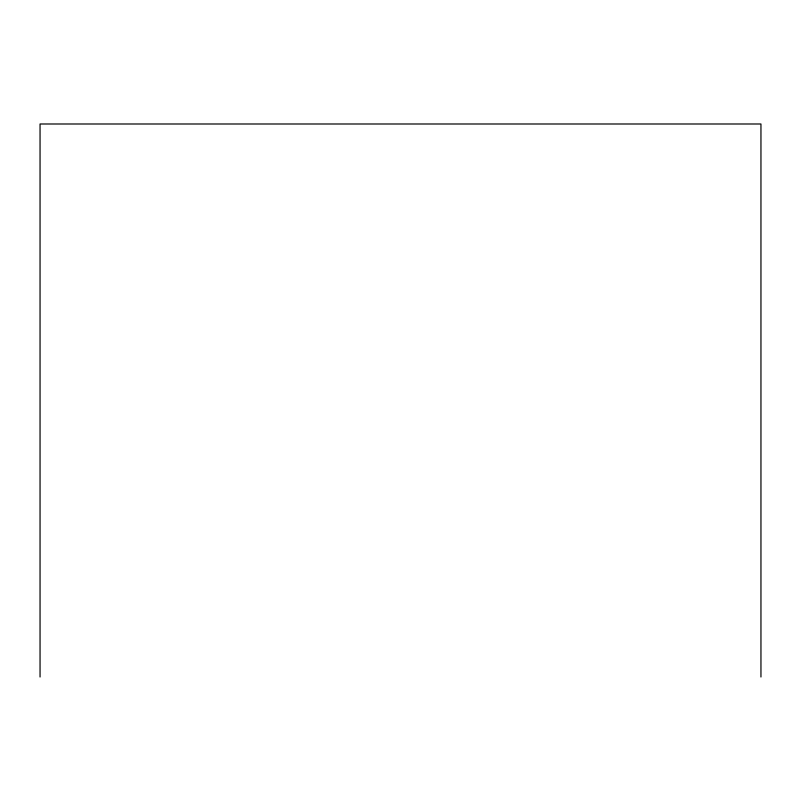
<?xml version="1.0" encoding="UTF-8"?>
<svg xmlns="http://www.w3.org/2000/svg" width="801" height="801" viewBox="0 0 801 801"><rect width="100%" height="100%" fill="white"/><g stroke="black" fill="none" stroke-linecap="round" stroke-linejoin="round"><path stroke-width="1.2" d="M760.95 677.005L760.95 123.995L40.05 123.995L40.05 677.005"/></g></svg>
